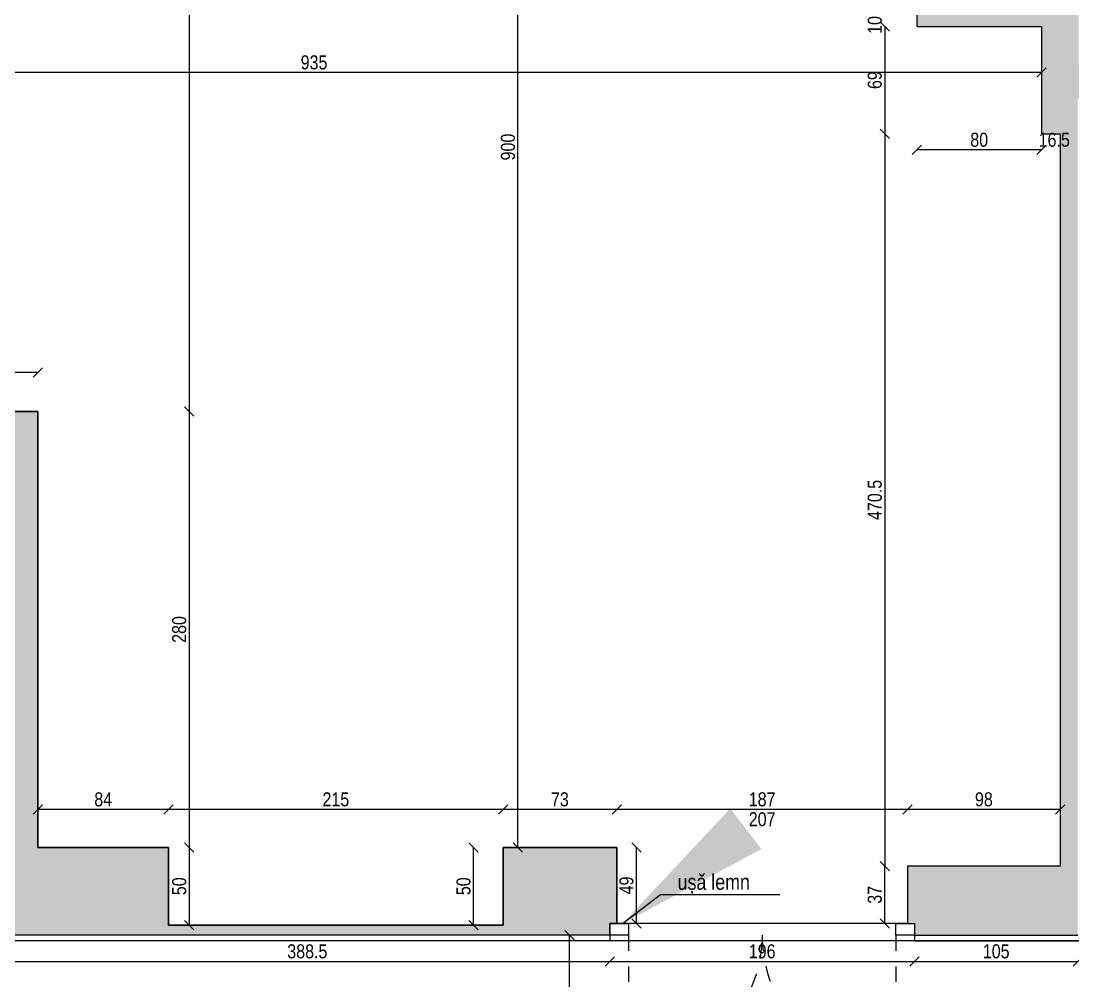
# Model space of a CAD drawing. Header units: metres. Extents: x 493 to 630, y -132 to -15.
# Drawn here: x 532.45 to 539.21, y -89.98 to -83.81 of the extents above; entities that cross this region are included whole.
import ezdxf
from ezdxf import colors
from ezdxf.entities.mleader import LeaderData, LeaderLine
from ezdxf.math import Vec2, Vec3

# ---------------------------------------------------------------- set-up
doc = ezdxf.new("R2010")
doc.units = ezdxf.units.M
doc.header["$MEASUREMENT"] = 0
doc.header["$PDMODE"] = 3
doc.linetypes.add('HIDDEN2', pattern=[0.1875, 0.125, -0.0625])
for name, color, linetype in [('a_caramida', 2, 'Continuous'), ('a_cote_50', 9, 'Continuous'), ('a_pereti_hasuri', 253, 'Continuous'), ('a_punctat', 40, 'HIDDEN2'), ('a_tamplarie_usi', 6, 'Continuous'), ('a_vederi', 74, 'Continuous')]:
    doc.layers.add(name, color=color, linetype=linetype)
doc.layers.add('a_suprafete', color=7, linetype='Continuous', plot=False)
doc.styles.get("Standard").update_dxf_attribs({"font": 'ARIALN.TTF'})
doc.dimstyles.new('50 cote', dxfattribs={"dimtxt": 0.09, "dimasz": 0.06, "dimexe": 0, "dimexo": 0, "dimgap": 0.018, "dimtad": 1, "dimdec": 1, "dimlfac": 100, "dimrnd": 0.5, "dimdsep": 46, "dimtxsty": 'Standard', "dimblk": 'OBLIQUE', "dimcen": 0.00045, "dimclrd": 256, "dimclrt": 4, "dimadec": 1, "dimazin": 0, "dimtfac": 1, "dimtdec": 1, "dimtix": 1, "dimtofl": 0, "dimtmove": 0, "dimatfit": 3, "dimldrblk": 'OBLIQUE', "dimfxl": 0, "dimtolj": 1, "dimtzin": 0, "dimarcsym": 0})
pattern_1 = [(45, (-4876.954644, 8292.469365), (-0.04419417382, 0.04419417382), []), (45, (-4876.91045, 8292.469365), (-0.04419417382, 0.04419417382), [0.03125, -0.015625])]

# ---------------------------------------------------------------- blocks, each defined once
blk = doc.blocks.new('_Oblique')
at = {"color": 0, "linetype": 'ByBlock', "lineweight": -2}
blk.add_line((-0.5, -0.5), (0.5, 0.5), dxfattribs=at)
blk = doc.blocks.new('*D300')
at = {"layer": 'a_cote_50', "lineweight": -2, "ltscale": 0.3}
blk.add_line((535.6402, -89.1196), (535.6402, -80.1196), dxfattribs=at)
at = {"layer": 'Defpoints', "color": 0, "ltscale": 0.3}
for p in [(535.6402, -80.1196), (535.9422, -80.1196), (535.9422, -89.1196)]:
    blk.add_point(p, dxfattribs=at)
at = {"layer": 'a_cote_50', "lineweight": -2, "ltscale": 0.3, "xscale": 0.06, "yscale": 0.06, "zscale": 0.06}
for p, rotation in [((535.6402, -80.1196), 90), ((535.6402, -89.1196), 270)]:
    blk.add_blockref('_Oblique', p, dxfattribs=dict(at, rotation=rotation))
at = {"layer": 'a_cote_50', "color": 4, "ltscale": 0.3, "insert": (535.5762, -84.6196), "char_height": 0.09, "attachment_point": 5, "rotation": 90}
blk.add_mtext('\\A1;900', dxfattribs=at)
blk = doc.blocks.new('*D301')
at = {"layer": 'a_cote_50', "lineweight": -2, "ltscale": 0.3}
blk.add_line((539.0048, -84.1399), (529.6548, -84.1399), dxfattribs=at)
at = {"layer": 'Defpoints', "color": 0, "ltscale": 0.3}
for p in [(529.6548, -84.1399), (529.6548, -84.5346), (539.0048, -84.5346)]:
    blk.add_point(p, dxfattribs=at)
at = {"layer": 'a_cote_50', "lineweight": -2, "ltscale": 0.3, "xscale": 0.06, "yscale": 0.06, "zscale": 0.06, "rotation": 180}
blk.add_blockref('_Oblique', (529.6548, -84.1399), dxfattribs=at)
at = {"layer": 'a_cote_50', "lineweight": -2, "ltscale": 0.3, "xscale": 0.06, "yscale": 0.06, "zscale": 0.06}
blk.add_blockref('_Oblique', (539.0048, -84.1399), dxfattribs=at)
at = {"layer": 'a_cote_50', "color": 4, "ltscale": 0.3, "insert": (534.3298, -84.076), "char_height": 0.09, "attachment_point": 5}
blk.add_mtext('\\A1;935', dxfattribs=at)
blk = doc.blocks.new('*D266')
at = {"layer": 'a_cote_50', "lineweight": -2, "ltscale": 0.3}
blk.add_line((539.1248, -88.8757), (538.1448, -88.8757), dxfattribs=at)
at = {"layer": 'Defpoints', "color": 0, "ltscale": 0.3}
for p in [(538.1448, -88.8757), (538.1448, -89.2396), (539.1248, -89.2396)]:
    blk.add_point(p, dxfattribs=at)
at = {"layer": 'a_cote_50', "lineweight": -2, "ltscale": 0.3, "xscale": 0.06, "yscale": 0.06, "zscale": 0.06, "rotation": 180}
blk.add_blockref('_Oblique', (538.1448, -88.8757), dxfattribs=at)
at = {"layer": 'a_cote_50', "lineweight": -2, "ltscale": 0.3, "xscale": 0.06, "yscale": 0.06, "zscale": 0.06}
blk.add_blockref('_Oblique', (539.1248, -88.8757), dxfattribs=at)
at = {"layer": 'a_cote_50', "color": 4, "ltscale": 0.3, "insert": (538.6348, -88.8117), "char_height": 0.09, "attachment_point": 5}
blk.add_mtext('\\A1;98', dxfattribs=at)
blk = doc.blocks.new('*D267')
at = {"layer": 'a_cote_50', "lineweight": -2, "ltscale": 0.3}
blk.add_line((538.1448, -88.8757), (536.2748, -88.8757), dxfattribs=at)
at = {"layer": 'Defpoints', "color": 0, "ltscale": 0.3}
for p in [(536.2748, -88.8757), (536.2748, -89.1196), (538.1448, -89.2396)]:
    blk.add_point(p, dxfattribs=at)
at = {"layer": 'a_cote_50', "lineweight": -2, "ltscale": 0.3, "xscale": 0.06, "yscale": 0.06, "zscale": 0.06, "rotation": 180}
blk.add_blockref('_Oblique', (536.2748, -88.8757), dxfattribs=at)
at = {"layer": 'a_cote_50', "lineweight": -2, "ltscale": 0.3, "xscale": 0.06, "yscale": 0.06, "zscale": 0.06}
blk.add_blockref('_Oblique', (538.1448, -88.8757), dxfattribs=at)
at = {"layer": 'a_cote_50', "color": 4, "ltscale": 0.3, "char_height": 0.09, "attachment_point": 5}
for s, insert in [('\\A1;187', (537.2098, -88.8117)), ('\\A1;207', (537.2098, -88.9396))]:
    blk.add_mtext(s, dxfattribs=dict(at, insert=insert))
blk = doc.blocks.new('*D268')
at = {"layer": 'a_cote_50', "lineweight": -2, "ltscale": 0.3}
blk.add_line((536.2748, -88.8757), (535.5448, -88.8757), dxfattribs=at)
at = {"layer": 'Defpoints', "color": 0, "ltscale": 0.3}
for p in [(535.5448, -88.8757), (535.5448, -89.1196), (536.2748, -89.1196)]:
    blk.add_point(p, dxfattribs=at)
at = {"layer": 'a_cote_50', "lineweight": -2, "ltscale": 0.3, "xscale": 0.06, "yscale": 0.06, "zscale": 0.06, "rotation": 180}
blk.add_blockref('_Oblique', (535.5448, -88.8757), dxfattribs=at)
at = {"layer": 'a_cote_50', "lineweight": -2, "ltscale": 0.3, "xscale": 0.06, "yscale": 0.06, "zscale": 0.06}
blk.add_blockref('_Oblique', (536.2748, -88.8757), dxfattribs=at)
at = {"layer": 'a_cote_50', "color": 4, "ltscale": 0.3, "insert": (535.9098, -88.8117), "char_height": 0.09, "attachment_point": 5}
blk.add_mtext('\\A1;73', dxfattribs=at)
blk = doc.blocks.new('*D269')
at = {"layer": 'a_cote_50', "lineweight": -2, "ltscale": 0.3}
blk.add_line((535.5448, -88.8757), (533.3948, -88.8757), dxfattribs=at)
at = {"layer": 'Defpoints', "color": 0, "ltscale": 0.3}
for p in [(533.3948, -88.8757), (533.3948, -89.1196), (535.5448, -89.1196)]:
    blk.add_point(p, dxfattribs=at)
at = {"layer": 'a_cote_50', "lineweight": -2, "ltscale": 0.3, "xscale": 0.06, "yscale": 0.06, "zscale": 0.06, "rotation": 180}
blk.add_blockref('_Oblique', (533.3948, -88.8757), dxfattribs=at)
at = {"layer": 'a_cote_50', "lineweight": -2, "ltscale": 0.3, "xscale": 0.06, "yscale": 0.06, "zscale": 0.06}
blk.add_blockref('_Oblique', (535.5448, -88.8757), dxfattribs=at)
at = {"layer": 'a_cote_50', "color": 4, "ltscale": 0.3, "insert": (534.4698, -88.8117), "char_height": 0.09, "attachment_point": 5}
blk.add_mtext('\\A1;215', dxfattribs=at)
blk = doc.blocks.new('*D270')
at = {"layer": 'a_cote_50', "lineweight": -2, "ltscale": 0.3}
blk.add_line((533.3948, -88.8757), (532.5548, -88.8757), dxfattribs=at)
at = {"layer": 'Defpoints', "color": 0, "ltscale": 0.3}
for p in [(532.5548, -88.8757), (532.5548, -89.1196), (533.3948, -89.1196)]:
    blk.add_point(p, dxfattribs=at)
at = {"layer": 'a_cote_50', "lineweight": -2, "ltscale": 0.3, "xscale": 0.06, "yscale": 0.06, "zscale": 0.06, "rotation": 180}
blk.add_blockref('_Oblique', (532.5548, -88.8757), dxfattribs=at)
at = {"layer": 'a_cote_50', "lineweight": -2, "ltscale": 0.3, "xscale": 0.06, "yscale": 0.06, "zscale": 0.06}
blk.add_blockref('_Oblique', (533.3948, -88.8757), dxfattribs=at)
at = {"layer": 'a_cote_50', "color": 4, "ltscale": 0.3, "insert": (532.9748, -88.8117), "char_height": 0.09, "attachment_point": 5}
blk.add_mtext('\\A1;84', dxfattribs=at)
blk = doc.blocks.new('*D271')
at = {"layer": 'a_cote_50', "lineweight": -2, "ltscale": 0.3}
blk.add_line((535.3547, -89.6196), (535.3547, -89.1196), dxfattribs=at)
at = {"layer": 'Defpoints', "color": 0, "ltscale": 0.3}
for p in [(535.3547, -89.1196), (535.5448, -89.1196), (535.5448, -89.6196)]:
    blk.add_point(p, dxfattribs=at)
at = {"layer": 'a_cote_50', "lineweight": -2, "ltscale": 0.3, "xscale": 0.06, "yscale": 0.06, "zscale": 0.06}
for p, rotation in [((535.3547, -89.1196), 90), ((535.3547, -89.6196), 270)]:
    blk.add_blockref('_Oblique', p, dxfattribs=dict(at, rotation=rotation))
at = {"layer": 'a_cote_50', "color": 4, "ltscale": 0.3, "insert": (535.2907, -89.3696), "char_height": 0.09, "attachment_point": 5, "rotation": 90}
blk.add_mtext('\\A1;50', dxfattribs=at)
blk = doc.blocks.new('*D272')
at = {"layer": 'a_cote_50', "lineweight": -2, "ltscale": 0.3}
blk.add_line((536.4018, -89.6096), (536.4018, -89.1196), dxfattribs=at)
at = {"layer": 'Defpoints', "color": 0, "ltscale": 0.3}
for p in [(536.2748, -89.1196), (536.4018, -89.1196), (536.2748, -89.6096)]:
    blk.add_point(p, dxfattribs=at)
at = {"layer": 'a_cote_50', "lineweight": -2, "ltscale": 0.3, "xscale": 0.06, "yscale": 0.06, "zscale": 0.06}
for p, rotation in [((536.4018, -89.1196), 90), ((536.4018, -89.6096), 270)]:
    blk.add_blockref('_Oblique', p, dxfattribs=dict(at, rotation=rotation))
at = {"layer": 'a_cote_50', "color": 4, "ltscale": 0.3, "insert": (536.3378, -89.3646), "char_height": 0.09, "attachment_point": 5, "rotation": 90}
blk.add_mtext('\\A1;49', dxfattribs=at)
blk = doc.blocks.new('*D273')
at = {"layer": 'a_cote_50', "lineweight": -2, "ltscale": 0.3}
blk.add_line((537.9979, -89.6096), (537.9979, -89.2396), dxfattribs=at)
at = {"layer": 'Defpoints', "color": 0, "ltscale": 0.3}
for p in [(537.9979, -89.2396), (538.1351, -89.2396), (538.1351, -89.6096)]:
    blk.add_point(p, dxfattribs=at)
at = {"layer": 'a_cote_50', "lineweight": -2, "ltscale": 0.3, "xscale": 0.06, "yscale": 0.06, "zscale": 0.06}
for p, rotation in [((537.9979, -89.2396), 90), ((537.9979, -89.6096), 270)]:
    blk.add_blockref('_Oblique', p, dxfattribs=dict(at, rotation=rotation))
at = {"layer": 'a_cote_50', "color": 4, "ltscale": 0.3, "insert": (537.9339, -89.4246), "char_height": 0.09, "attachment_point": 5, "rotation": 90}
blk.add_mtext('\\A1;37', dxfattribs=at)
blk = doc.blocks.new('*D274')
at = {"layer": 'Defpoints', "color": 0, "ltscale": 0.3}
for p in [(539.0048, -84.5346), (539.1698, -84.5346), (539.0048, -84.6373)]:
    blk.add_point(p, dxfattribs=at)
at = {"layer": 'a_cote_50', "color": 4, "ltscale": 0.3, "insert": (539.0873, -84.5734), "char_height": 0.09, "attachment_point": 5}
blk.add_mtext('\\A1;16.5', dxfattribs=at)
blk = doc.blocks.new('*D275')
at = {"layer": 'a_cote_50', "lineweight": -2, "ltscale": 0.3}
blk.add_line((539.0048, -84.6373), (538.2048, -84.6373), dxfattribs=at)
at = {"layer": 'Defpoints', "color": 0, "ltscale": 0.3}
for p in [(538.2048, -83.8446), (539.0048, -84.5346), (538.2048, -84.6373)]:
    blk.add_point(p, dxfattribs=at)
at = {"layer": 'a_cote_50', "lineweight": -2, "ltscale": 0.3, "xscale": 0.06, "yscale": 0.06, "zscale": 0.06, "rotation": 180}
blk.add_blockref('_Oblique', (538.2048, -84.6373), dxfattribs=at)
at = {"layer": 'a_cote_50', "lineweight": -2, "ltscale": 0.3, "xscale": 0.06, "yscale": 0.06, "zscale": 0.06}
blk.add_blockref('_Oblique', (539.0048, -84.6373), dxfattribs=at)
at = {"layer": 'a_cote_50', "color": 4, "ltscale": 0.3, "insert": (538.6048, -84.5734), "char_height": 0.09, "attachment_point": 5}
blk.add_mtext('\\A1;80', dxfattribs=at)
blk = doc.blocks.new('*D279')
at = {"layer": 'Defpoints', "color": 0, "ltscale": 0.3}
for p in [(538.1744, -83.7396), (537.9979, -83.8446), (538.1744, -83.8446)]:
    blk.add_point(p, dxfattribs=at)
at = {"layer": 'a_cote_50', "color": 4, "ltscale": 0.3, "insert": (537.9339, -83.7921), "char_height": 0.09, "attachment_point": 5, "rotation": 90}
blk.add_mtext('\\A1;10.5', dxfattribs=at)
blk = doc.blocks.new('*D288')
at = {"layer": 'a_cote_50', "lineweight": -2, "ltscale": 0.3}
blk.add_line((537.9979, -83.8446), (537.9979, -84.5346), dxfattribs=at)
at = {"layer": 'Defpoints', "color": 0, "ltscale": 0.3}
for p in [(538.9744, -83.8446), (537.9979, -84.5346), (538.9744, -84.5346)]:
    blk.add_point(p, dxfattribs=at)
at = {"layer": 'a_cote_50', "lineweight": -2, "ltscale": 0.3, "xscale": 0.06, "yscale": 0.06, "zscale": 0.06}
for p, rotation in [((537.9979, -83.8446), 90), ((537.9979, -84.5346), 270)]:
    blk.add_blockref('_Oblique', p, dxfattribs=dict(at, rotation=rotation))
at = {"layer": 'a_cote_50', "color": 4, "ltscale": 0.3, "insert": (537.9339, -84.1896), "char_height": 0.09, "attachment_point": 5, "rotation": 90}
blk.add_mtext('\\A1;69', dxfattribs=at)
blk = doc.blocks.new('*D289')
at = {"layer": 'a_cote_50', "lineweight": -2, "ltscale": 0.3}
blk.add_line((537.9979, -84.5346), (537.9979, -89.2396), dxfattribs=at)
at = {"layer": 'Defpoints', "color": 0, "ltscale": 0.3}
for p in [(538.9744, -84.5346), (537.9979, -89.2396), (538.1144, -89.2396)]:
    blk.add_point(p, dxfattribs=at)
at = {"layer": 'a_cote_50', "lineweight": -2, "ltscale": 0.3, "xscale": 0.06, "yscale": 0.06, "zscale": 0.06}
for p, rotation in [((537.9979, -84.5346), 90), ((537.9979, -89.2396), 270)]:
    blk.add_blockref('_Oblique', p, dxfattribs=dict(at, rotation=rotation))
at = {"layer": 'a_cote_50', "color": 4, "ltscale": 0.3, "insert": (537.9339, -86.8871), "char_height": 0.09, "attachment_point": 5, "rotation": 90}
blk.add_mtext('\\A1;470.5', dxfattribs=at)
blk = doc.blocks.new('*D294')
at = {"layer": 'a_cote_50', "lineweight": -2, "ltscale": 0.3}
blk.add_line((533.5273, -80.1196), (533.5273, -86.3196), dxfattribs=at)
at = {"layer": 'Defpoints', "color": 0, "ltscale": 0.3}
for p in [(530.06, -80.1196), (530.06, -86.3196), (533.5273, -86.3196)]:
    blk.add_point(p, dxfattribs=at)
at = {"layer": 'a_cote_50', "lineweight": -2, "ltscale": 0.3, "xscale": 0.06, "yscale": 0.06, "zscale": 0.06}
for p, rotation in [((533.5273, -80.1196), 90), ((533.5273, -86.3196), 270)]:
    blk.add_blockref('_Oblique', p, dxfattribs=dict(at, rotation=rotation))
at = {"layer": 'a_cote_50', "color": 4, "ltscale": 0.3, "insert": (533.4634, -83.2196), "char_height": 0.09, "attachment_point": 5, "rotation": 90}
blk.add_mtext('\\A1;620', dxfattribs=at)
blk = doc.blocks.new('*D295')
at = {"layer": 'a_cote_50', "lineweight": -2, "ltscale": 0.3}
blk.add_line((533.5273, -86.3196), (533.5273, -89.1196), dxfattribs=at)
at = {"layer": 'Defpoints', "color": 0, "ltscale": 0.3}
for p in [(529.77, -86.3196), (532.67, -89.1196), (533.5273, -89.1196)]:
    blk.add_point(p, dxfattribs=at)
at = {"layer": 'a_cote_50', "lineweight": -2, "ltscale": 0.3, "xscale": 0.06, "yscale": 0.06, "zscale": 0.06}
for p, rotation in [((533.5273, -86.3196), 90), ((533.5273, -89.1196), 270)]:
    blk.add_blockref('_Oblique', p, dxfattribs=dict(at, rotation=rotation))
at = {"layer": 'a_cote_50', "color": 4, "ltscale": 0.3, "insert": (533.4634, -87.7196), "char_height": 0.09, "attachment_point": 5, "rotation": 90}
blk.add_mtext('\\A1;280', dxfattribs=at)
blk = doc.blocks.new('*D296')
at = {"layer": 'a_cote_50', "lineweight": -2, "ltscale": 0.3}
blk.add_line((533.5273, -89.1196), (533.5273, -89.6196), dxfattribs=at)
at = {"layer": 'Defpoints', "color": 0, "ltscale": 0.3}
for p in [(532.67, -89.1196), (533.51, -89.6196), (533.5273, -89.6196)]:
    blk.add_point(p, dxfattribs=at)
at = {"layer": 'a_cote_50', "lineweight": -2, "ltscale": 0.3, "xscale": 0.06, "yscale": 0.06, "zscale": 0.06}
for p, rotation in [((533.5273, -89.1196), 90), ((533.5273, -89.6196), 270)]:
    blk.add_blockref('_Oblique', p, dxfattribs=dict(at, rotation=rotation))
at = {"layer": 'a_cote_50', "color": 4, "ltscale": 0.3, "insert": (533.4634, -89.3696), "char_height": 0.09, "attachment_point": 5, "rotation": 90}
blk.add_mtext('\\A1;50', dxfattribs=at)
blk = doc.blocks.new('*D297')
at = {"layer": 'a_cote_50', "lineweight": -2, "ltscale": 0.3}
blk.add_line((532.5548, -86.0673), (529.6548, -86.0673), dxfattribs=at)
at = {"layer": 'Defpoints', "color": 0, "ltscale": 0.3}
for p in [(529.6548, -86.0673), (529.6548, -86.3196), (532.5548, -86.3196)]:
    blk.add_point(p, dxfattribs=at)
at = {"layer": 'a_cote_50', "lineweight": -2, "ltscale": 0.3, "xscale": 0.06, "yscale": 0.06, "zscale": 0.06, "rotation": 180}
blk.add_blockref('_Oblique', (529.6548, -86.0673), dxfattribs=at)
at = {"layer": 'a_cote_50', "lineweight": -2, "ltscale": 0.3, "xscale": 0.06, "yscale": 0.06, "zscale": 0.06}
blk.add_blockref('_Oblique', (532.5548, -86.0673), dxfattribs=at)
at = {"layer": 'a_cote_50', "color": 4, "ltscale": 0.3, "insert": (531.1048, -86.0033), "char_height": 0.09, "attachment_point": 5}
blk.add_mtext('\\A1;290', dxfattribs=at)
blk = doc.blocks.new('*D635')
at = {"layer": 'a_cote_50', "lineweight": -2, "ltscale": 0.3}
blk.add_line((532.3433, -89.8524), (536.2298, -89.8524), dxfattribs=at)
at = {"layer": 'Defpoints', "color": 0, "ltscale": 0.3}
for p in [(532.3433, -89.6846), (536.2298, -89.6846), (536.2298, -89.8524)]:
    blk.add_point(p, dxfattribs=at)
at = {"layer": 'a_cote_50', "lineweight": -2, "ltscale": 0.3, "xscale": 0.06, "yscale": 0.06, "zscale": 0.06, "rotation": 180}
blk.add_blockref('_Oblique', (532.3433, -89.8524), dxfattribs=at)
at = {"layer": 'a_cote_50', "lineweight": -2, "ltscale": 0.3, "xscale": 0.06, "yscale": 0.06, "zscale": 0.06}
blk.add_blockref('_Oblique', (536.2298, -89.8524), dxfattribs=at)
at = {"layer": 'a_cote_50', "color": 4, "ltscale": 0.3, "insert": (534.2866, -89.7884), "char_height": 0.09, "attachment_point": 5}
blk.add_mtext('\\A1;388.5', dxfattribs=at)
blk = doc.blocks.new('*D636')
at = {"layer": 'a_cote_50', "lineweight": -2, "ltscale": 0.3}
blk.add_line((536.2298, -89.8524), (538.1898, -89.8524), dxfattribs=at)
at = {"layer": 'Defpoints', "color": 0, "ltscale": 0.3}
for p in [(536.2298, -89.6846), (538.1898, -89.6846), (538.1898, -89.8524)]:
    blk.add_point(p, dxfattribs=at)
at = {"layer": 'a_cote_50', "lineweight": -2, "ltscale": 0.3, "xscale": 0.06, "yscale": 0.06, "zscale": 0.06, "rotation": 180}
blk.add_blockref('_Oblique', (536.2298, -89.8524), dxfattribs=at)
at = {"layer": 'a_cote_50', "lineweight": -2, "ltscale": 0.3, "xscale": 0.06, "yscale": 0.06, "zscale": 0.06}
blk.add_blockref('_Oblique', (538.1898, -89.8524), dxfattribs=at)
at = {"layer": 'a_cote_50', "color": 4, "ltscale": 0.3, "insert": (537.2098, -89.7884), "char_height": 0.09, "attachment_point": 5}
blk.add_mtext('\\A1;196', dxfattribs=at)
blk = doc.blocks.new('*D637')
at = {"layer": 'a_cote_50', "lineweight": -2, "ltscale": 0.3}
blk.add_line((538.1898, -89.8524), (539.2383, -89.8524), dxfattribs=at)
at = {"layer": 'Defpoints', "color": 0, "ltscale": 0.3}
for p in [(538.1898, -89.6846), (539.2383, -89.6846), (539.2383, -89.8524)]:
    blk.add_point(p, dxfattribs=at)
at = {"layer": 'a_cote_50', "lineweight": -2, "ltscale": 0.3, "xscale": 0.06, "yscale": 0.06, "zscale": 0.06, "rotation": 180}
blk.add_blockref('_Oblique', (538.1898, -89.8524), dxfattribs=at)
at = {"layer": 'a_cote_50', "lineweight": -2, "ltscale": 0.3, "xscale": 0.06, "yscale": 0.06, "zscale": 0.06}
blk.add_blockref('_Oblique', (539.2383, -89.8524), dxfattribs=at)
at = {"layer": 'a_cote_50', "color": 4, "ltscale": 0.3, "insert": (538.7141, -89.7884), "char_height": 0.09, "attachment_point": 5}
blk.add_mtext('\\A1;105', dxfattribs=at)
blk = doc.blocks.new('*D638')
at = {"layer": 'a_cote_50', "lineweight": -2, "ltscale": 0.3}
blk.add_line((535.9712, -91.6996), (535.9712, -89.6846), dxfattribs=at)
at = {"layer": 'Defpoints', "color": 0, "ltscale": 0.3}
for p in [(535.9712, -89.6846), (535.9712, -89.6846), (535.9712, -91.6996)]:
    blk.add_point(p, dxfattribs=at)
at = {"layer": 'a_cote_50', "lineweight": -2, "ltscale": 0.3, "xscale": 0.06, "yscale": 0.06, "zscale": 0.06}
for p, rotation in [((535.9712, -89.6846), 90), ((535.9712, -91.6996), 270)]:
    blk.add_blockref('_Oblique', p, dxfattribs=dict(at, rotation=rotation))
at = {"layer": 'a_cote_50', "color": 4, "ltscale": 0.3, "insert": (535.9072, -90.6921), "char_height": 0.09, "attachment_point": 5, "rotation": 90}
blk.add_mtext('\\A1;201.5', dxfattribs=at)

msp = doc.modelspace()

# ---------------------------------------------------------------- hatches: boundary and pattern name
at = {"layer": 'a_pereti_hasuri', "ltscale": 0.3}
h = msp.add_hatch(dxfattribs=at)
h.set_pattern_fill('ANSI33', color=256, scale=0.25, style=0)
h.set_pattern_definition(pattern_1)
h.paths.add_polyline_path([(518.3431, -92.3746), (518.3431, -92.1146), (518.0481, -92.1146), (518.0481, -91.8245), (518.0181, -91.8245), (518.0181, -91.8045), (517.4785, -91.8045), (517.4785, -92.1945), (517.1835, -92.1945), (517.1835, -92.7946), (518.3431, -92.7946), (518.3431, -92.7696), (518.3431, -92.6696), (518.3431, -92.4396)])
h.paths.add_polyline_path([(518.4731, -89.1846), (518.3331, -89.1846), (518.3331, -88.1446), (529.4531, -88.1446), (529.4531, -89.6796), (529.7331, -89.6796), (529.7331, -89.8796), (529.7831, -89.8796), (529.8581, -89.8796), (529.8581, -89.8346), (530.1583, -89.8346), (530.1583, -89.6146), (530.3033, -89.6146), (530.3033, -89.0096), (529.6148, -89.0096), (529.6148, -88.0446), (529.5398, -88.0446), (518.3998, -88.0446), (518.3998, -80.1146), (518.3998, -79.6146), (518.3998, -79.5496), (518.3998, -79.3896), (517.4635, -79.3896), (517.4635, -80.0895), (517.5235, -80.0895), (517.7183, -80.0895), (517.7183, -80.5395), (518.0683, -80.5395), (518.0683, -85.0895), (517.6783, -85.0895), (517.6783, -85.5695), (516.9178, -85.5695), (516.9178, -85.9245), (517.3878, -85.9245), (517.3878, -86.0701), (518.1078, -86.0701), (518.1078, -89.1801), (517.3678, -89.1801), (517.3678, -89.4301), (516.796, -89.4301), (516.796, -89.7345), (517.4978, -89.7345), (517.4978, -90.1045), (518.0181, -90.1045), (518.0931, -90.1045), (518.0931, -89.6846), (518.4731, -89.6846), (518.4731, -89.6746)])
h.paths.add_polyline_path([(521.4098, -79.6146), (521.4098, -79.5496), (521.4098, -79.3896), (520.4798, -79.3896), (520.4798, -79.5496), (520.4798, -79.6146), (520.4798, -80.1146), (520.5298, -80.1146), (520.7248, -80.1146), (520.7248, -80.5546), (521.1848, -80.5546), (521.1848, -80.1196), (521.4098, -80.1196)], flags=17)
h.paths.add_polyline_path([(524.4061, -79.3896), (523.4898, -79.3896), (523.4898, -80.1196), (523.5398, -80.1196), (523.7198, -80.1196), (523.7198, -80.5396), (524.1648, -80.5396), (524.1648, -80.0896), (524.4061, -80.0896)])
h.paths.add_polyline_path([(527.4598, -79.3896), (526.4861, -79.3896), (526.4861, -80.0896), (526.7048, -80.0896), (526.7048, -80.5096), (527.1748, -80.5096), (527.1748, -80.1146), (527.4598, -80.1146)])
h.paths.add_polyline_path([(530.4498, -79.6296), (530.4498, -79.5646), (530.4498, -79.3896), (530.3498, -79.3896), (529.5398, -79.3896), (529.5398, -79.5496), (529.5398, -80.1196), (529.5398, -80.1546), (529.5398, -86.4146), (529.6148, -86.4146), (529.6148, -86.4196), (532.3433, -86.4196), (532.3433, -89.6846), (536.2298, -89.6846), (536.2298, -89.6096), (536.2748, -89.6096), (536.2748, -89.1196), (535.5448, -89.1196), (535.5448, -89.6196), (533.3948, -89.6196), (533.3948, -89.1196), (532.5548, -89.1196), (532.5548, -86.3196), (529.6548, -86.3196), (529.6548, -80.1196), (530.4498, -80.1196)])
h.paths.add_polyline_path([(527.3431, -92.4646), (527.3431, -92.3996), (527.3431, -92.1396), (527.0481, -92.1396), (527.0481, -91.7346), (526.5981, -91.7346), (526.5981, -92.1396), (526.3031, -92.1396), (526.3031, -92.4646), (526.3033, -92.4646), (526.3033, -92.6946), (526.3033, -92.7946), (527.3431, -92.7946), (527.3431, -92.6946)])
h.paths.add_polyline_path([(524.3531, -92.4646), (524.3531, -92.1396), (524.0581, -92.1396), (524.0581, -91.7296), (523.6081, -91.7296), (523.6081, -92.1096), (523.3131, -92.1096), (523.3131, -92.4346), (523.3133, -92.4346), (523.3133, -92.6646), (523.3133, -92.7946), (524.3531, -92.7946), (524.3531, -92.6946)])
h.paths.add_polyline_path([(521.3631, -92.4346), (521.3631, -92.1096), (521.0481, -92.1096), (521.0481, -91.7296), (520.5881, -91.7296), (520.5881, -92.1146), (520.2931, -92.1146), (520.2931, -92.4396), (520.2933, -92.4396), (520.2933, -92.6696), (520.2933, -92.7946), (521.3631, -92.7946), (521.3631, -92.7646), (521.3631, -92.6646)])
h = msp.add_hatch(dxfattribs=at)
h.set_pattern_fill('ANSI33', color=256, scale=0.25, style=0)
h.set_pattern_definition(pattern_1)
h.paths.add_polyline_path([(533.4448, -79.3896), (533.4448, -80.1196), (532.5198, -80.1196), (532.5198, -79.3896)])
h.paths.add_polyline_path([(536.4648, -79.3896), (536.4648, -80.1196), (535.5248, -80.1196), (535.5248, -79.3896)])
h.paths.add_polyline_path([(538.1448, -89.6096), (538.1898, -89.6096), (538.1898, -89.6846), (539.2383, -89.6846), (539.2383, -84.3096), (541.5883, -84.3096), (541.5883, -84.5596), (542.0833, -84.5596), (542.0833, -84.3196), (542.5448, -84.3196), (542.5448, -84.0896), (539.2448, -84.0896), (539.2448, -80.1396), (539.7648, -80.1396), (539.7648, -79.3896), (538.5348, -79.3896), (538.5348, -80.1196), (538.8798, -80.1196), (538.8798, -82.5396), (538.2048, -82.5396), (538.2048, -82.7646), (539.1436, -82.7646), (539.1436, -83.7396), (538.2048, -83.7396), (538.2048, -83.8446), (539.0048, -83.8446), (539.0048, -84.5346), (539.1248, -84.5346), (539.1248, -89.2396), (538.1448, -89.2396)])
h = msp.add_hatch(dxfattribs=at)
h.set_pattern_fill('ANSI33', color=256, scale=0.25, style=0)
h.set_pattern_definition(pattern_1)
h.paths.add_polyline_path([(521.2731, -89.0746), (520.5631, -89.0746), (520.5631, -89.6746), (521.2731, -89.6746)])
h.paths.add_polyline_path([(524.2931, -89.0746), (523.4331, -89.0746), (523.4331, -89.6746), (524.2931, -89.6746)])
h.paths.add_polyline_path([(527.2931, -89.0746), (526.4331, -89.0746), (526.4331, -89.6746), (527.2931, -89.6746)])
edge = h.paths.add_edge_path()
edge.add_arc((526.961, -82.8646), 0.31, 0, 360)
edge = h.paths.add_edge_path()
edge.add_arc((529.9648, -82.8696), 0.31, 0, 360)
edge = h.paths.add_edge_path()
edge.add_arc((532.9847, -82.8857), 0.31, 0, 360)
edge = h.paths.add_edge_path()
edge.add_arc((536.0147, -82.8857), 0.31, 0, 360)

# ---------------------------------------------------------------- linework, layer by layer
at = {"layer": 'a_caramida', "ltscale": 0.3}
for points in [[(529.5398, -86.4196), (529.5398, -80.1196), (529.5398, -80.1196), (529.5398, -79.3896), (530.4498, -79.3896), (530.4498, -80.1196), (529.6548, -80.1196), (529.6548, -86.3196), (532.5548, -86.3196), (532.5548, -89.1196), (533.3948, -89.1196), (533.3948, -89.6196), (535.5448, -89.6196), (535.5448, -89.1196), (536.2748, -89.1196), (536.2748, -89.6096), (536.2298, -89.6096), (536.2298, -89.6846), (532.3433, -89.6846), (532.3433, -86.4196), (529.6148, -86.4196), (529.6148, -86.4196)], [(539.7648, -79.3896), (538.5348, -79.3896), (538.5348, -79.3896), (538.5348, -80.1196), (538.8798, -80.1196), (538.8798, -82.5396), (538.2048, -82.5396), (538.2048, -82.7646), (539.1436, -82.7646), (539.1436, -83.7396), (538.2048, -83.7396), (538.2048, -83.8446), (539.0048, -83.8446), (539.0048, -84.5346), (539.1248, -84.5346), (539.1248, -89.2396), (538.1448, -89.2396), (538.1448, -89.6096), (538.1898, -89.6096), (538.1898, -89.6846), (538.1898, -89.6846), (539.2383, -89.6846)]]:
    msp.add_lwpolyline(points, dxfattribs=at)
at = {"layer": 'a_punctat', "ltscale": 0.5}
for points in [[(536.3498, -89.6846), (536.3498, -90.5446, 0.414214), (537.2098, -89.6846)], [(538.0698, -89.6846), (538.0698, -90.5446, -0.414214), (537.2098, -89.6846)]]:
    msp.add_lwpolyline(points, format="xyb", dxfattribs=at)
at = {"layer": 'a_suprafete', "ltscale": 0.3}
for points in [[(538.2048, -83.7396), (538.2048, -83.8446), (539.0048, -83.8446), (539.0048, -84.5346), (539.1248, -84.5346), (539.1248, -89.2396), (538.1448, -89.2396), (538.1448, -89.6096), (536.2748, -89.6096), (536.2748, -89.1196), (535.5448, -89.1196), (535.5448, -89.6196), (533.3948, -89.6196), (533.3948, -89.1196), (532.5548, -89.1196), (532.5548, -86.3196), (529.6548, -86.3196), (529.6548, -80.1196)], [(539.2733, -89.7196), (532.3083, -89.7196)]]:
    msp.add_lwpolyline(points, dxfattribs=at)
at = {"layer": 'a_tamplarie_usi', "ltscale": 0.3}
for points in [[(536.3498, -89.6846), (536.2298, -89.6846), (536.2298, -89.6096), (536.3498, -89.6096)], [(538.1898, -89.6846), (538.0698, -89.6846), (538.0698, -89.6096), (538.1898, -89.6096)]]:
    msp.add_lwpolyline(points, close=True, dxfattribs=at)
at = {"layer": 'a_vederi', "ltscale": 0.3}
for points in [[(538.1898, -89.6846), (538.1898, -89.7196), (539.2733, -89.7196), (539.2733, -84.3446), (541.5533, -84.3446), (541.5533, -84.5946), (542.1183, -84.5946), (542.1183, -84.3546), (542.4848, -84.3546)], [(536.2298, -89.6846), (536.2298, -89.7196), (532.3083, -89.7196), (532.3083, -86.4546), (529.6498, -86.4546), (529.6148, -86.4546)]]:
    msp.add_lwpolyline(points, dxfattribs=at)

# ---------------------------------------------------------------- dimensions: what is measured, and where the dimension line sits
at = {"layer": 'a_cote_50', "ltscale": 0.3}
for base, p1, p2, angle, picture, middle in [((533.5273, -86.3196), (530.06, -80.1196), (530.06, -86.3196), 270, '*D294', (533.4634, -83.2196)), ((535.6402, -80.1196), (535.9422, -89.1196), (535.9422, -80.1196), 270, '*D300', (535.5762, -84.6196)), ((537.9979, -84.5346), (538.9744, -83.8446), (538.9744, -84.5346), 270, '*D288', (537.9339, -84.1896)), ((529.6548, -84.1399), (539.0048, -84.5346), (529.6548, -84.5346), 180, '*D301', (534.3298, -84.076)), ((539.0048, -84.6373), (539.1698, -84.5346), (539.0048, -84.5346), 180, '*D274', (539.0873, -84.5734)), ((529.6548, -86.0673), (532.5548, -86.3196), (529.6548, -86.3196), 180, '*D297', (531.1048, -86.0033)), ((538.1448, -88.8757), (539.1248, -89.2396), (538.1448, -89.2396), 180, '*D266', (538.6348, -88.8117)), ((535.3547, -89.1196), (535.5448, -89.6196), (535.5448, -89.1196), 270, '*D271', (535.2907, -89.3696)), ((536.4018, -89.1196), (536.2748, -89.6096), (536.2748, -89.1196), 270, '*D272', (536.3378, -89.3646)), ((537.9979, -89.2396), (538.1351, -89.6096), (538.1351, -89.2396), 270, '*D273', (537.9339, -89.4246)), ((535.9712, -89.6846), (535.9712, -91.6996), (535.9712, -89.6846), 90, '*D638', (535.9072, -90.6921))]:
    dim = msp.add_linear_dim(base=base, p1=p1, p2=p2, angle=angle, dimstyle='50 cote', dxfattribs=at)
    dim.commit()
    dim.dimension.update_dxf_attribs({"geometry": picture, "text_midpoint": middle})
for base, p1, p2, angle, picture, middle in [((537.9979, -83.8446), (538.1744, -83.7396), (538.1744, -83.8446), 270, '*D279', (537.9339, -83.7921)), ((538.2048, -84.6373), (539.0048, -84.5346), (538.2048, -83.8446), 180, '*D275', (538.6048, -84.5734)), ((537.9979, -89.2396), (538.9744, -84.5346), (538.1144, -89.2396), 270, '*D289', (537.9339, -86.8871)), ((533.5273, -89.1196), (529.77, -86.3196), (532.67, -89.1196), 270, '*D295', (533.4634, -87.7196)), ((532.5548, -88.8757), (533.3948, -89.1196), (532.5548, -89.1196), 180, '*D270', (532.9748, -88.8117)), ((533.3948, -88.8757), (535.5448, -89.1196), (533.3948, -89.1196), 180, '*D269', (534.4698, -88.8117)), ((535.5448, -88.8757), (536.2748, -89.1196), (535.5448, -89.1196), 180, '*D268', (535.9098, -88.8117)), ((533.5273, -89.6196), (532.67, -89.1196), (533.51, -89.6196), 270, '*D296', (533.4634, -89.3696))]:
    dim = msp.add_linear_dim(base=base, p1=p1, p2=p2, angle=angle, dimstyle='50 cote', override={"dimtmove": 1}, dxfattribs=at)
    dim.commit()
    dim.dimension.update_dxf_attribs({"geometry": picture, "text_midpoint": middle})
dim = msp.add_linear_dim(base=(536.2748, -88.8757), p1=(538.1448, -89.2396), p2=(536.2748, -89.1196), angle=180, text='<>\\X207', dimstyle='50 cote', override={"dimtmove": 1}, dxfattribs=at)
dim.commit()
dim.dimension.update_dxf_attribs({"geometry": '*D267', "text_midpoint": (537.2098, -88.8757)})
dim = msp.add_linear_dim(base=(536.22979, -89.85237), p1=(532.34332, -89.68458), p2=(536.22979, -89.68458), dimstyle='50 cote', dxfattribs=at)
dim.commit()
dim.dimension.update_dxf_attribs({"geometry": '*D635', "text_midpoint": (534.28655, -89.78842)})
for base, p1, p2, picture, middle in [((538.1898, -89.8524), (536.2298, -89.6846), (538.1898, -89.6846), '*D636', (537.2098, -89.7884)), ((539.23832, -89.85237), (538.18979, -89.68458), (539.23832, -89.68458), '*D637', (538.71405, -89.78842))]:
    dim = msp.add_linear_dim(base=base, p1=p1, p2=p2, dimstyle='50 cote', override={"dimtmove": 1}, dxfattribs=at)
    dim.commit()
    dim.dimension.update_dxf_attribs({"geometry": picture, "text_midpoint": middle})

# ---------------------------------------------------------------- leaders
ml = msp.add_multileader_mtext('Standard')
ml.set_content('{\\fArial Narrow|b0|i0|c238|p34;u}ș{\\fArial Narrow|b0|i0|c238|p34;ă lemn}', color=256)
ml.set_leader_properties()
ml.build(insert=Vec2(0, 0))
ml.multileader.update_dxf_attribs({"text_left_attachment_type": 6, "text_right_attachment_type": 6, "dogleg_length": 0.1, "arrow_head_size": 0})
ctx = ml.context
ctx.base_point, ctx.char_height, ctx.arrow_head_size, ctx.landing_gap_size, ctx.plane_origin = Vec3(536.6564, -89.4219), 0.1, 0, 0.01, Vec3(536.3123, -89.6096)
ctx.left_attachment, ctx.right_attachment = 6, 6
notes = []
notes.append((ctx, [(1, (1, 1, 0), (536.5564, -89.4219), (1, 0), 0.1, [(0, [(536.3123, -89.6096)], 0, [])])]))
ctx.mtext.insert, ctx.mtext.flow_direction = Vec3(536.6664, -89.2925), 5
for ctx, leaders in notes:
    for number, flags, end, landing, length, lines in leaders:
        leader = LeaderData()
        leader.index, (leader.has_last_leader_line, leader.has_dogleg_vector, leader.attachment_direction) = number, flags
        leader.last_leader_point, leader.dogleg_vector, leader.dogleg_length = Vec3(end), Vec3(landing), length
        for number, points, colour, breaks in lines:
            line = LeaderLine()
            line.index, line.vertices, line.color, line.breaks = number, Vec3.list(points), colors.encode_raw_color(colour), breaks
            leader.lines.append(line)
        ctx.leaders.append(leader)

doc.saveas('drawing.dxf')
